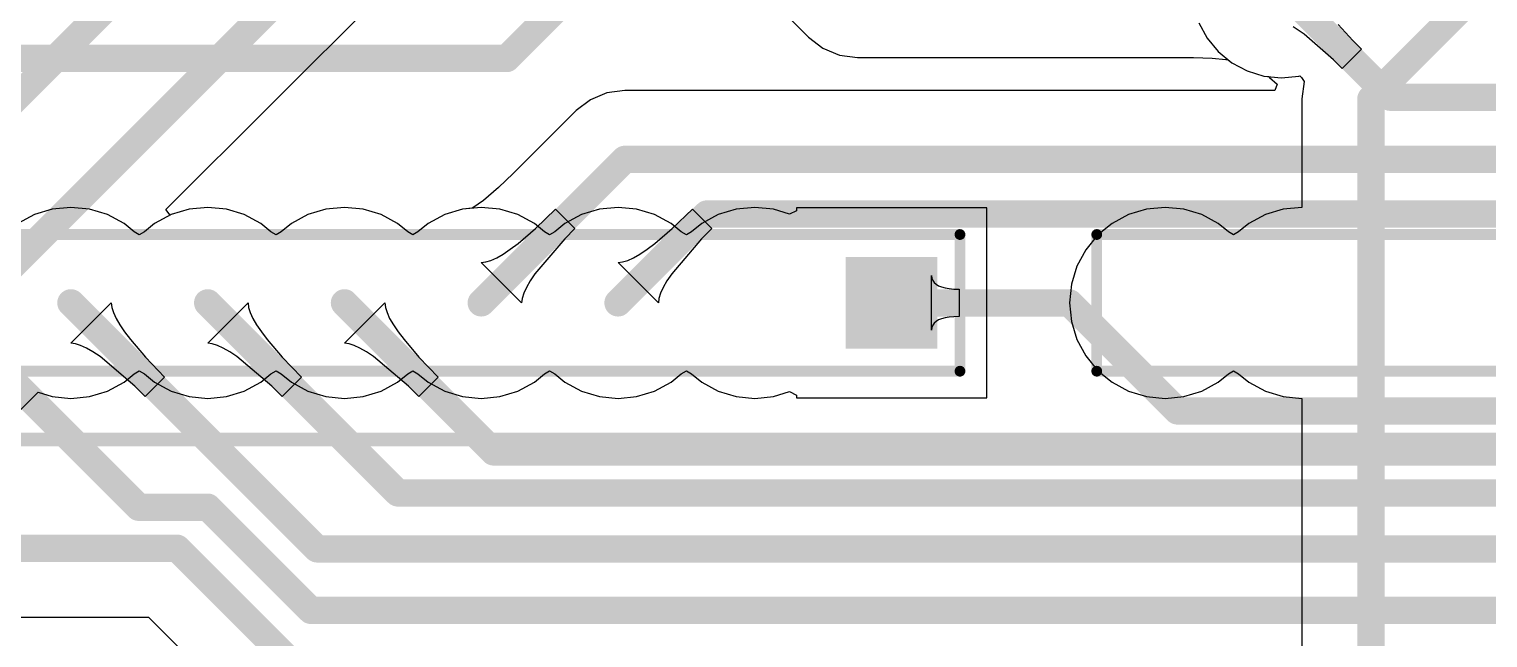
# Model space of a CAD drawing. Header units: millimetres. Extents: x 0 to 190, y 0 to 100.
# Drawn here: x 52.82 to 79.91, y 32.13 to 43.44 of the extents above; entities that cross this region are included whole.
import ezdxf

# ---------------------------------------------------------------- set-up
doc = ezdxf.new("R2010")
doc.units = ezdxf.units.MM
for name, color, linetype in [('BottomLayer', 5, 'Continuous'), ('BottomSolder', 6, 'Continuous'), ('Mechanical1', 6, 'Continuous'), ('MultiLayer', 9, 'Continuous'), ('PadHoleLayer', 156, 'Continuous'), ('TopLayer', 1, 'Continuous'), ('TopOverlay', 2, 'Continuous'), ('TopSolder', 216, 'Continuous')]:
    doc.layers.add(name, color=color, linetype=linetype)

# ---------------------------------------------------------------- blocks, each defined once
blk = doc.blocks.new('A_______26')
at = {"layer": 'BottomLayer'}
h = blk.add_hatch(color=5, dxfattribs=at)
edge = h.paths.add_edge_path()
edge.add_arc((0, -25.4), 0.75, 0, 360)
h = blk.add_hatch(color=5, dxfattribs=at)
edge = h.paths.add_edge_path()
edge.add_arc((2.54, -25.4), 0.75, 0, 360)
h = blk.add_hatch(color=5, dxfattribs=at)
edge = h.paths.add_edge_path()
edge.add_arc((5.08, -25.4), 0.75, 0, 360)
h = blk.add_hatch(color=5, dxfattribs=at)
edge = h.paths.add_edge_path()
edge.add_arc((7.62, -25.4), 0.75, 0, 360)
h = blk.add_hatch(color=5, dxfattribs=at)
edge = h.paths.add_edge_path()
edge.add_arc((10.16, -25.4), 0.75, 0, 360)
h = blk.add_hatch(color=5, dxfattribs=at)
edge = h.paths.add_edge_path()
edge.add_arc((12.7, -25.4), 0.75, 0, 360)
blk.add_hatch(color=5, dxfattribs=at).paths.add_polyline_path([(15.99, -26.15), (14.49, -26.15), (14.49, -24.65), (15.99, -24.65)])
h = blk.add_hatch(color=5, dxfattribs=at)
edge = h.paths.add_edge_path()
edge.add_arc((20.32, -25.4), 0.75, 0, 360)
h = blk.add_hatch(color=5, dxfattribs=at)
edge = h.paths.add_edge_path()
edge.add_arc((22.86, -25.4), 0.75, 0, 360)
h = blk.add_hatch(color=5, dxfattribs=at)
edge = h.paths.add_edge_path()
edge.add_arc((25.4, -25.4), 0.75, 0, 360)
at = {"layer": 'BottomSolder'}
h = blk.add_hatch(color=6, dxfattribs=at)
edge = h.paths.add_edge_path()
edge.add_arc((0, -25.4), 0.852, 0, 360)
h = blk.add_hatch(color=6, dxfattribs=at)
edge = h.paths.add_edge_path()
edge.add_arc((2.54, -25.4), 0.852, 0, 360)
h = blk.add_hatch(color=6, dxfattribs=at)
edge = h.paths.add_edge_path()
edge.add_arc((5.08, -25.4), 0.852, 0, 360)
h = blk.add_hatch(color=6, dxfattribs=at)
edge = h.paths.add_edge_path()
edge.add_arc((7.62, -25.4), 0.852, 0, 360)
h = blk.add_hatch(color=6, dxfattribs=at)
edge = h.paths.add_edge_path()
edge.add_arc((10.16, -25.4), 0.852, 0, 360)
h = blk.add_hatch(color=6, dxfattribs=at)
edge = h.paths.add_edge_path()
edge.add_arc((12.7, -25.4), 0.852, 0, 360)
blk.add_hatch(color=6, dxfattribs=at).paths.add_polyline_path([(16.092, -26.252), (14.388, -26.252), (14.388, -24.548), (16.092, -24.548)])
h = blk.add_hatch(color=6, dxfattribs=at)
edge = h.paths.add_edge_path()
edge.add_arc((20.32, -25.4), 0.852, 0, 360)
h = blk.add_hatch(color=6, dxfattribs=at)
edge = h.paths.add_edge_path()
edge.add_arc((22.86, -25.4), 0.852, 0, 360)
h = blk.add_hatch(color=6, dxfattribs=at)
edge = h.paths.add_edge_path()
edge.add_arc((25.4, -25.4), 0.852, 0, 360)
at = {"layer": 'MultiLayer'}
h = blk.add_hatch(color=9, dxfattribs=at)
edge = h.paths.add_edge_path()
edge.add_arc((0, -25.4), 0.75, 0, 360)
h = blk.add_hatch(color=9, dxfattribs=at)
edge = h.paths.add_edge_path()
edge.add_arc((2.54, -25.4), 0.75, 0, 360)
h = blk.add_hatch(color=9, dxfattribs=at)
edge = h.paths.add_edge_path()
edge.add_arc((5.08, -25.4), 0.75, 0, 360)
h = blk.add_hatch(color=9, dxfattribs=at)
edge = h.paths.add_edge_path()
edge.add_arc((7.62, -25.4), 0.75, 0, 360)
h = blk.add_hatch(color=9, dxfattribs=at)
edge = h.paths.add_edge_path()
edge.add_arc((10.16, -25.4), 0.75, 0, 360)
h = blk.add_hatch(color=9, dxfattribs=at)
edge = h.paths.add_edge_path()
edge.add_arc((12.7, -25.4), 0.75, 0, 360)
blk.add_hatch(color=9, dxfattribs=at).paths.add_polyline_path([(15.99, -26.15), (14.49, -26.15), (14.49, -24.65), (15.99, -24.65)])
h = blk.add_hatch(color=9, dxfattribs=at)
edge = h.paths.add_edge_path()
edge.add_arc((20.32, -25.4), 0.75, 0, 360)
h = blk.add_hatch(color=9, dxfattribs=at)
edge = h.paths.add_edge_path()
edge.add_arc((22.86, -25.4), 0.75, 0, 360)
h = blk.add_hatch(color=9, dxfattribs=at)
edge = h.paths.add_edge_path()
edge.add_arc((25.4, -25.4), 0.75, 0, 360)
at = {"layer": 'PadHoleLayer'}
h = blk.add_hatch(color=156, dxfattribs=at)
edge = h.paths.add_edge_path()
edge.add_arc((0, -25.4), 0.45, 0, 360)
h = blk.add_hatch(color=156, dxfattribs=at)
edge = h.paths.add_edge_path()
edge.add_arc((2.54, -25.4), 0.45, 0, 360)
h = blk.add_hatch(color=156, dxfattribs=at)
edge = h.paths.add_edge_path()
edge.add_arc((5.08, -25.4), 0.45, 0, 360)
h = blk.add_hatch(color=156, dxfattribs=at)
edge = h.paths.add_edge_path()
edge.add_arc((7.62, -25.4), 0.45, 0, 360)
h = blk.add_hatch(color=156, dxfattribs=at)
edge = h.paths.add_edge_path()
edge.add_arc((10.16, -25.4), 0.45, 0, 360)
h = blk.add_hatch(color=156, dxfattribs=at)
edge = h.paths.add_edge_path()
edge.add_arc((12.7, -25.4), 0.45, 0, 360)
h = blk.add_hatch(color=156, dxfattribs=at)
edge = h.paths.add_edge_path()
edge.add_arc((15.24, -25.4), 0.45, 0, 360)
h = blk.add_hatch(color=156, dxfattribs=at)
edge = h.paths.add_edge_path()
edge.add_arc((20.32, -25.4), 0.45, 0, 360)
h = blk.add_hatch(color=156, dxfattribs=at)
edge = h.paths.add_edge_path()
edge.add_arc((22.86, -25.4), 0.45, 0, 360)
h = blk.add_hatch(color=156, dxfattribs=at)
edge = h.paths.add_edge_path()
edge.add_arc((25.4, -25.4), 0.45, 0, 360)
at = {"layer": 'TopLayer'}
h = blk.add_hatch(color=1, dxfattribs=at)
edge = h.paths.add_edge_path()
edge.add_arc((0, -25.4), 0.75, 0, 360)
h = blk.add_hatch(color=1, dxfattribs=at)
edge = h.paths.add_edge_path()
edge.add_arc((2.54, -25.4), 0.75, 0, 360)
h = blk.add_hatch(color=1, dxfattribs=at)
edge = h.paths.add_edge_path()
edge.add_arc((5.08, -25.4), 0.75, 0, 360)
h = blk.add_hatch(color=1, dxfattribs=at)
edge = h.paths.add_edge_path()
edge.add_arc((7.62, -25.4), 0.75, 0, 360)
h = blk.add_hatch(color=1, dxfattribs=at)
edge = h.paths.add_edge_path()
edge.add_arc((10.16, -25.4), 0.75, 0, 360)
h = blk.add_hatch(color=1, dxfattribs=at)
edge = h.paths.add_edge_path()
edge.add_arc((12.7, -25.4), 0.75, 0, 360)
blk.add_hatch(color=1, dxfattribs=at).paths.add_polyline_path([(15.99, -26.15), (14.49, -26.15), (14.49, -24.65), (15.99, -24.65)])
h = blk.add_hatch(color=1, dxfattribs=at)
edge = h.paths.add_edge_path()
edge.add_arc((20.32, -25.4), 0.75, 0, 360)
h = blk.add_hatch(color=1, dxfattribs=at)
edge = h.paths.add_edge_path()
edge.add_arc((22.86, -25.4), 0.75, 0, 360)
h = blk.add_hatch(color=1, dxfattribs=at)
edge = h.paths.add_edge_path()
edge.add_arc((25.4, -25.4), 0.75, 0, 360)
at = {"layer": 'TopSolder'}
h = blk.add_hatch(color=216, dxfattribs=at)
edge = h.paths.add_edge_path()
edge.add_arc((0, -25.4), 0.852, 0, 360)
h = blk.add_hatch(color=216, dxfattribs=at)
edge = h.paths.add_edge_path()
edge.add_arc((2.54, -25.4), 0.852, 0, 360)
h = blk.add_hatch(color=216, dxfattribs=at)
edge = h.paths.add_edge_path()
edge.add_arc((5.08, -25.4), 0.852, 0, 360)
h = blk.add_hatch(color=216, dxfattribs=at)
edge = h.paths.add_edge_path()
edge.add_arc((7.62, -25.4), 0.852, 0, 360)
h = blk.add_hatch(color=216, dxfattribs=at)
edge = h.paths.add_edge_path()
edge.add_arc((10.16, -25.4), 0.852, 0, 360)
h = blk.add_hatch(color=216, dxfattribs=at)
edge = h.paths.add_edge_path()
edge.add_arc((12.7, -25.4), 0.852, 0, 360)
blk.add_hatch(color=216, dxfattribs=at).paths.add_polyline_path([(16.092, -26.252), (14.388, -26.252), (14.388, -24.548), (16.092, -24.548)])
h = blk.add_hatch(color=216, dxfattribs=at)
edge = h.paths.add_edge_path()
edge.add_arc((20.32, -25.4), 0.852, 0, 360)
h = blk.add_hatch(color=216, dxfattribs=at)
edge = h.paths.add_edge_path()
edge.add_arc((22.86, -25.4), 0.852, 0, 360)
h = blk.add_hatch(color=216, dxfattribs=at)
edge = h.paths.add_edge_path()
edge.add_arc((25.4, -25.4), 0.852, 0, 360)
at = {"layer": 'Mechanical1', "const_width": 0.254}
blk.add_lwpolyline([(-51.7, -27.94), (45.72, -27.94)], dxfattribs=at)
at = {"layer": 'TopOverlay', "const_width": 0.2}
for points in [[(-3.81, -24.13), (16.51, -24.13)], [(16.51, -26.67), (16.51, -24.13)], [(19.05, -24.13), (39.37, -24.13)], [(19.05, -26.67), (19.05, -24.13)], [(-3.81, -26.67), (16.51, -26.67)], [(19.05, -26.67), (39.37, -26.67)]]:
    blk.add_lwpolyline(points, dxfattribs=at)
at = {"layer": 'TopOverlay', "const_width": 0.1}
for points in [[(16.46, -24.13, 1), (16.56, -24.13, 1)], [(16.46, -24.13, 1), (16.56, -24.13, 1)], [(19, -24.13, 1), (19.1, -24.13, 1)], [(19, -24.13, 1), (19.1, -24.13, 1)], [(16.46, -26.67, 1), (16.56, -26.67, 1)], [(16.46, -26.67, 1), (16.56, -26.67, 1)], [(19, -26.67, 1), (19.1, -26.67, 1)], [(19, -26.67, 1), (19.1, -26.67, 1)]]:
    blk.add_lwpolyline(points, format="xyb", close=True, dxfattribs=at)

msp = doc.modelspace()

# ---------------------------------------------------------------- linework, layer by layer
at = {"layer": 'BottomLayer'}
for p, q in [((74.54, 43.561), (74.694, 43.274)), ((76.386, 43.424), (76.29, 43.484)), ((76.493, 43.347), (76.386, 43.424)), ((77.038, 42.869), (76.493, 43.347)), ((77.127, 43.526), (77.4, 43.231)), ((74.694, 43.274), (74.9, 43.023)), ((77.4, 43.231), (77.562, 43.066)), ((74.9, 43.023), (75.151, 42.817)), ((75.151, 42.817), (75.438, 42.663)), ((77.203, 42.707), (77.038, 42.869)), ((77.562, 43.066), (77.203, 42.707)), ((75.438, 42.663), (75.749, 42.569)), ((75.749, 42.569), (75.832, 42.561)), ((75.832, 42.561), (75.855, 42.544)), ((75.855, 42.544), (75.995, 42.421)), ((63.549, 42.258), (63.241, 42.13)), ((63.881, 42.302), (63.549, 42.258)), ((75.951, 42.302), (63.881, 42.302)), ((75.995, 42.421), (75.951, 42.302)), ((63.241, 42.13), (62.975, 41.927)), ((62.975, 41.927), (61.804, 40.755)), ((61.804, 40.755), (61.534, 40.497)), ((61.534, 40.497), (61.256, 40.259)), ((53.248, 40.094), (52.915, 39.993)), ((53.594, 40.129), (53.248, 40.094)), ((53.94, 40.094), (53.594, 40.129)), ((54.273, 39.993), (53.94, 40.094)), ((55.788, 40.094), (55.455, 39.993)), ((56.134, 40.129), (55.788, 40.094)), ((56.48, 40.094), (56.134, 40.129)), ((56.813, 39.993), (56.48, 40.094)), ((58.328, 40.094), (57.995, 39.993)), ((58.674, 40.129), (58.328, 40.094)), ((59.02, 40.094), (58.674, 40.129)), ((59.353, 39.993), (59.02, 40.094)), ((60.868, 40.094), (60.535, 39.993)), ((61.044, 40.112), (60.868, 40.094)), ((61.079, 40.132), (61.044, 40.112)), ((61.159, 40.186), (61.079, 40.132)), ((61.256, 40.259), (61.159, 40.186)), ((62.222, 39.737), (62.594, 40.093)), ((62.594, 40.093), (62.953, 39.734)), ((64.762, 39.737), (65.134, 40.093)), ((65.134, 40.093), (65.493, 39.734)), ((52.915, 39.993), (52.608, 39.829)), ((54.58, 39.829), (54.273, 39.993)), ((54.769, 39.674), (54.58, 39.829)), ((55.148, 39.829), (54.959, 39.674)), ((55.455, 39.993), (55.148, 39.829)), ((57.12, 39.829), (56.813, 39.993)), ((57.309, 39.674), (57.12, 39.829)), ((57.688, 39.829), (57.499, 39.674)), ((57.995, 39.993), (57.688, 39.829)), ((59.66, 39.829), (59.353, 39.993)), ((59.849, 39.674), (59.66, 39.829)), ((60.228, 39.829), (60.039, 39.674)), ((60.535, 39.993), (60.228, 39.829)), ((54.864, 39.618), (54.769, 39.674)), ((54.959, 39.674), (54.864, 39.618)), ((57.404, 39.618), (57.309, 39.674)), ((57.499, 39.674), (57.404, 39.618)), ((59.944, 39.618), (59.849, 39.674)), ((60.039, 39.674), (59.944, 39.618)), ((61.898, 39.46), (62.222, 39.737)), ((62.953, 39.734), (62.765, 39.542)), ((64.438, 39.46), (64.762, 39.737)), ((65.493, 39.734), (65.305, 39.542)), ((61.622, 39.262), (61.754, 39.351)), ((61.754, 39.351), (61.898, 39.46)), ((62.765, 39.542), (62.211, 38.894)), ((64.162, 39.262), (64.294, 39.351)), ((64.294, 39.351), (64.438, 39.46)), ((65.305, 39.542), (64.751, 38.894)), ((61.214, 39.104), (61.298, 39.114)), ((61.964, 38.354), (61.214, 39.104)), ((61.298, 39.114), (61.394, 39.144)), ((61.394, 39.144), (61.502, 39.193)), ((61.502, 39.193), (61.622, 39.262)), ((63.754, 39.104), (63.838, 39.114)), ((64.504, 38.354), (63.754, 39.104)), ((63.838, 39.114), (63.934, 39.144)), ((63.934, 39.144), (64.042, 39.193)), ((64.042, 39.193), (64.162, 39.262)), ((62.122, 38.762), (62.053, 38.642)), ((62.211, 38.894), (62.122, 38.762)), ((64.662, 38.762), (64.593, 38.642)), ((64.751, 38.894), (64.662, 38.762)), ((69.578, 37.846), (69.578, 38.862)), ((69.578, 38.862), (69.583, 38.814)), ((69.583, 38.814), (69.598, 38.771)), ((69.598, 38.771), (69.624, 38.732)), ((62.004, 38.534), (61.974, 38.438)), ((62.053, 38.642), (62.004, 38.534)), ((64.544, 38.534), (64.514, 38.438)), ((64.593, 38.642), (64.544, 38.534)), ((69.624, 38.732), (69.66, 38.699)), ((69.66, 38.699), (69.706, 38.671)), ((69.706, 38.671), (69.762, 38.649)), ((69.762, 38.649), (69.828, 38.631)), ((69.828, 38.631), (69.905, 38.618)), ((69.905, 38.618), (69.992, 38.611)), ((69.992, 38.611), (70.089, 38.608)), ((70.089, 38.608), (70.089, 38.1)), ((53.594, 37.604), (54.344, 38.354)), ((54.344, 38.354), (54.354, 38.27)), ((54.354, 38.27), (54.384, 38.174)), ((56.134, 37.604), (56.884, 38.354)), ((56.884, 38.354), (56.894, 38.27)), ((56.894, 38.27), (56.924, 38.174)), ((58.674, 37.604), (59.424, 38.354)), ((59.424, 38.354), (59.434, 38.27)), ((59.434, 38.27), (59.464, 38.174)), ((61.974, 38.438), (61.964, 38.354)), ((64.514, 38.438), (64.504, 38.354)), ((54.384, 38.174), (54.433, 38.066)), ((54.433, 38.066), (54.502, 37.946)), ((54.502, 37.946), (54.591, 37.814)), ((56.924, 38.174), (56.973, 38.066)), ((56.973, 38.066), (57.042, 37.946)), ((57.042, 37.946), (57.131, 37.814)), ((59.464, 38.174), (59.513, 38.066)), ((59.513, 38.066), (59.582, 37.946)), ((59.582, 37.946), (59.671, 37.814)), ((69.598, 37.937), (69.583, 37.894)), ((69.624, 37.976), (69.598, 37.937)), ((69.66, 38.009), (69.624, 37.976)), ((69.706, 38.036), (69.66, 38.009)), ((69.762, 38.059), (69.706, 38.036)), ((69.828, 38.077), (69.762, 38.059)), ((69.905, 38.09), (69.828, 38.077)), ((69.992, 38.097), (69.905, 38.09)), ((70.089, 38.1), (69.992, 38.097)), ((54.591, 37.814), (54.7, 37.67)), ((54.7, 37.67), (54.977, 37.346)), ((57.131, 37.814), (57.24, 37.67)), ((57.24, 37.67), (57.517, 37.346)), ((59.671, 37.814), (59.78, 37.67)), ((59.78, 37.67), (60.057, 37.346)), ((69.583, 37.894), (69.578, 37.846)), ((53.678, 37.594), (53.594, 37.604)), ((53.774, 37.564), (53.678, 37.594)), ((53.882, 37.515), (53.774, 37.564)), ((54.002, 37.446), (53.882, 37.515)), ((54.134, 37.357), (54.002, 37.446)), ((56.218, 37.594), (56.134, 37.604)), ((56.314, 37.564), (56.218, 37.594)), ((56.422, 37.515), (56.314, 37.564)), ((56.542, 37.446), (56.422, 37.515)), ((56.674, 37.357), (56.542, 37.446)), ((58.758, 37.594), (58.674, 37.604)), ((58.854, 37.564), (58.758, 37.594)), ((58.962, 37.515), (58.854, 37.564)), ((59.082, 37.446), (58.962, 37.515)), ((59.214, 37.357), (59.082, 37.446)), ((54.782, 36.803), (54.134, 37.357)), ((54.977, 37.346), (55.333, 36.974)), ((57.322, 36.803), (56.674, 37.357)), ((57.517, 37.346), (57.873, 36.974)), ((59.862, 36.803), (59.214, 37.357)), ((60.057, 37.346), (60.413, 36.974)), ((55.333, 36.974), (54.974, 36.615)), ((57.873, 36.974), (57.514, 36.615)), ((60.413, 36.974), (60.054, 36.615)), ((54.974, 36.615), (54.782, 36.803)), ((57.514, 36.615), (57.322, 36.803)), ((60.054, 36.615), (59.862, 36.803)), ((50.534, 32.513), (55.034, 32.513)), ((55.034, 32.513), (57.695, 29.852))]:
    msp.add_line(p, q, dxfattribs=at)
at = {"layer": 'BottomLayer', "const_width": 0.508}
for points in [[(61.688, 42.896), (66.04, 47.248)], [(76.073, 44.196), (78.093, 42.176)], [(47.976, 42.896), (61.688, 42.896)], [(78.093, 42.176), (94.755, 42.176)], [(61.214, 38.354), (63.881, 41.021)], [(63.881, 41.021), (95.504, 41.021)], [(63.754, 38.354), (65.405, 40.005)], [(65.405, 40.005), (95.585, 40.005)], [(51.054, 38.354), (54.852, 34.556)], [(53.594, 38.354), (58.166, 33.782)], [(56.134, 38.354), (59.666, 34.822)], [(58.674, 38.354), (61.444, 35.584)], [(68.834, 38.354), (72.135, 38.354)], [(72.135, 38.354), (74.143, 36.346)], [(74.143, 36.346), (97.606, 36.346)], [(61.444, 35.584), (98.322, 35.584)], [(59.666, 34.822), (98.83, 34.822)], [(54.852, 34.556), (56.136, 34.556)], [(56.136, 34.556), (58.053, 32.639)], [(50.534, 33.794), (55.564, 33.794)], [(55.564, 33.794), (66.027, 23.331)], [(58.166, 33.782), (99.314, 33.782)], [(58.053, 32.639), (99.249, 32.639)]]:
    msp.add_lwpolyline(points, dxfattribs=at)
at = {"layer": 'BottomLayer', "const_width": 0.254}
for points in [[(61.561, 42.896, 1), (61.815, 42.896, 1)], [(61.561, 42.896, 1), (61.815, 42.896, 1)], [(77.966, 42.176, 1), (78.22, 42.176, 1)], [(77.966, 42.176, 1), (78.22, 42.176, 1)], [(63.754, 41.021, 1), (64.008, 41.021, 1)], [(63.754, 41.021, 1), (64.008, 41.021, 1)], [(65.278, 40.005, 1), (65.532, 40.005, 1)], [(65.278, 40.005, 1), (65.532, 40.005, 1)], [(53.467, 38.354, 1), (53.721, 38.354, 1)], [(56.007, 38.354, 1), (56.261, 38.354, 1)], [(58.547, 38.354, 1), (58.801, 38.354, 1)], [(61.087, 38.354, 1), (61.341, 38.354, 1)], [(63.627, 38.354, 1), (63.881, 38.354, 1)], [(68.707, 38.354, 1), (68.961, 38.354, 1)], [(72.008, 38.354, 1), (72.262, 38.354, 1)], [(72.008, 38.354, 1), (72.262, 38.354, 1)], [(74.016, 36.346, 1), (74.27, 36.346, 1)], [(74.016, 36.346, 1), (74.27, 36.346, 1)], [(61.317, 35.584, 1), (61.571, 35.584, 1)], [(61.317, 35.584, 1), (61.571, 35.584, 1)], [(59.539, 34.822, 1), (59.793, 34.822, 1)], [(59.539, 34.822, 1), (59.793, 34.822, 1)], [(54.725, 34.556, 1), (54.979, 34.556, 1)], [(54.725, 34.556, 1), (54.979, 34.556, 1)], [(56.009, 34.556, 1), (56.263, 34.556, 1)], [(56.009, 34.556, 1), (56.263, 34.556, 1)], [(55.437, 33.794, 1), (55.691, 33.794, 1)], [(55.437, 33.794, 1), (55.691, 33.794, 1)], [(58.039, 33.782, 1), (58.293, 33.782, 1)], [(58.039, 33.782, 1), (58.293, 33.782, 1)], [(57.926, 32.639, 1), (58.18, 32.639, 1)], [(57.926, 32.639, 1), (58.18, 32.639, 1)]]:
    msp.add_lwpolyline(points, format="xyb", close=True, dxfattribs=at)
at = {"layer": 'TopLayer'}
for p, q in [((55.358, 40.086), (62.482, 47.209)), ((65.63, 44.954), (67.293, 43.29)), ((67.293, 43.29), (67.559, 43.087)), ((67.559, 43.087), (67.867, 42.959)), ((67.867, 42.959), (68.199, 42.915)), ((68.199, 42.915), (74.439, 42.915)), ((74.439, 42.915), (74.785, 42.902)), ((74.785, 42.902), (75.043, 42.877)), ((75.043, 42.877), (75.087, 42.869)), ((75.087, 42.869), (75.151, 42.817)), ((75.151, 42.817), (75.438, 42.663)), ((75.438, 42.663), (75.749, 42.569)), ((75.749, 42.569), (76.073, 42.537)), ((76.073, 42.537), (76.397, 42.569)), ((76.397, 42.569), (76.415, 42.574)), ((76.415, 42.574), (76.446, 42.541)), ((76.446, 42.541), (76.497, 42.467)), ((76.497, 42.467), (76.455, 42.145)), ((76.455, 42.145), (76.455, 40.129)), ((55.788, 40.094), (55.455, 39.993)), ((56.134, 40.129), (55.788, 40.094)), ((56.48, 40.094), (56.134, 40.129)), ((56.813, 39.993), (56.48, 40.094)), ((58.328, 40.094), (57.995, 39.993)), ((58.674, 40.129), (58.328, 40.094)), ((59.02, 40.094), (58.674, 40.129)), ((59.353, 39.993), (59.02, 40.094)), ((60.868, 40.094), (60.535, 39.993)), ((61.214, 40.129), (60.868, 40.094)), ((61.56, 40.094), (61.214, 40.129)), ((61.893, 39.993), (61.56, 40.094)), ((63.408, 40.094), (63.075, 39.993)), ((63.754, 40.129), (63.408, 40.094)), ((64.1, 40.094), (63.754, 40.129)), ((64.433, 39.993), (64.1, 40.094)), ((65.948, 40.094), (65.615, 39.993)), ((66.294, 40.129), (65.948, 40.094)), ((66.64, 40.094), (66.294, 40.129)), ((66.941, 40.003), (66.64, 40.094)), ((70.6, 40.12), (67.068, 40.12)), ((67.068, 40.12), (67.068, 40.067)), ((70.6, 36.588), (70.6, 40.12)), ((73.568, 40.094), (73.235, 39.993)), ((73.914, 40.129), (73.568, 40.094)), ((74.26, 40.094), (73.914, 40.129)), ((74.593, 39.993), (74.26, 40.094)), ((76.108, 40.094), (75.775, 39.993)), ((76.454, 40.129), (76.108, 40.094)), ((76.455, 40.129), (76.454, 40.129)), ((55.435, 39.983), (55.358, 40.086)), ((55.455, 39.993), (55.435, 39.983)), ((57.12, 39.829), (56.813, 39.993)), ((57.309, 39.674), (57.12, 39.829)), ((57.688, 39.829), (57.499, 39.674)), ((57.995, 39.993), (57.688, 39.829)), ((59.66, 39.829), (59.353, 39.993)), ((59.849, 39.674), (59.66, 39.829)), ((60.228, 39.829), (60.039, 39.674)), ((60.535, 39.993), (60.228, 39.829)), ((62.2, 39.829), (61.893, 39.993)), ((62.389, 39.674), (62.2, 39.829)), ((62.768, 39.829), (62.579, 39.674)), ((63.075, 39.993), (62.768, 39.829)), ((64.74, 39.829), (64.433, 39.993)), ((64.929, 39.674), (64.74, 39.829)), ((65.308, 39.829), (65.119, 39.674)), ((65.615, 39.993), (65.308, 39.829)), ((67.068, 40.067), (66.941, 40.003)), ((72.928, 39.829), (72.659, 39.609)), ((73.235, 39.993), (72.928, 39.829)), ((74.9, 39.829), (74.593, 39.993)), ((75.089, 39.674), (74.9, 39.829)), ((75.468, 39.829), (75.279, 39.674)), ((75.775, 39.993), (75.468, 39.829)), ((57.404, 39.618), (57.309, 39.674)), ((57.499, 39.674), (57.404, 39.618)), ((59.944, 39.618), (59.849, 39.674)), ((60.039, 39.674), (59.944, 39.618)), ((62.484, 39.618), (62.389, 39.674)), ((62.579, 39.674), (62.484, 39.618)), ((65.024, 39.618), (64.929, 39.674)), ((65.119, 39.674), (65.024, 39.618)), ((72.659, 39.609), (72.439, 39.34)), ((75.184, 39.618), (75.089, 39.674)), ((75.279, 39.674), (75.184, 39.618)), ((72.439, 39.34), (72.275, 39.033)), ((72.275, 39.033), (72.174, 38.7)), ((72.174, 38.7), (72.139, 38.354)), ((72.139, 38.354), (72.174, 38.008)), ((72.174, 38.008), (72.275, 37.675)), ((72.275, 37.675), (72.439, 37.368)), ((72.439, 37.368), (72.659, 37.099)), ((54.273, 36.715), (54.58, 36.879)), ((54.58, 36.879), (54.769, 37.034)), ((54.769, 37.034), (54.864, 37.09)), ((54.864, 37.09), (54.959, 37.034)), ((54.959, 37.034), (55.148, 36.879)), ((55.148, 36.879), (55.455, 36.715)), ((56.813, 36.715), (57.12, 36.879)), ((57.12, 36.879), (57.309, 37.034)), ((57.309, 37.034), (57.404, 37.09)), ((57.404, 37.09), (57.499, 37.034)), ((57.499, 37.034), (57.688, 36.879)), ((57.688, 36.879), (57.995, 36.715)), ((59.353, 36.715), (59.66, 36.879)), ((59.66, 36.879), (59.849, 37.034)), ((59.849, 37.034), (59.944, 37.09)), ((59.944, 37.09), (60.039, 37.034)), ((60.039, 37.034), (60.228, 36.879)), ((60.228, 36.879), (60.535, 36.715)), ((61.893, 36.715), (62.2, 36.879)), ((62.2, 36.879), (62.389, 37.034)), ((62.389, 37.034), (62.484, 37.09)), ((62.484, 37.09), (62.579, 37.034)), ((62.579, 37.034), (62.768, 36.879)), ((62.768, 36.879), (63.075, 36.715)), ((64.433, 36.715), (64.74, 36.879)), ((64.74, 36.879), (64.929, 37.034)), ((64.929, 37.034), (65.024, 37.09)), ((65.024, 37.09), (65.119, 37.034)), ((65.119, 37.034), (65.308, 36.879)), ((65.308, 36.879), (65.615, 36.715)), ((72.659, 37.099), (72.928, 36.879)), ((72.928, 36.879), (73.235, 36.715)), ((74.593, 36.715), (74.9, 36.879)), ((74.9, 36.879), (75.089, 37.034)), ((75.089, 37.034), (75.184, 37.09)), ((75.184, 37.09), (75.279, 37.034)), ((75.279, 37.034), (75.468, 36.879)), ((75.468, 36.879), (75.775, 36.715)), ((50.176, 33.885), (52.984, 36.694)), ((52.984, 36.694), (53.248, 36.614)), ((53.248, 36.614), (53.594, 36.579)), ((53.594, 36.579), (53.94, 36.614)), ((53.94, 36.614), (54.273, 36.715)), ((55.455, 36.715), (55.788, 36.614)), ((55.788, 36.614), (56.134, 36.579)), ((56.134, 36.579), (56.48, 36.614)), ((56.48, 36.614), (56.813, 36.715)), ((57.995, 36.715), (58.328, 36.614)), ((58.328, 36.614), (58.674, 36.579)), ((58.674, 36.579), (59.02, 36.614)), ((59.02, 36.614), (59.353, 36.715)), ((60.535, 36.715), (60.868, 36.614)), ((60.868, 36.614), (61.214, 36.579)), ((61.214, 36.579), (61.56, 36.614)), ((61.56, 36.614), (61.893, 36.715)), ((63.075, 36.715), (63.408, 36.614)), ((63.408, 36.614), (63.754, 36.579)), ((63.754, 36.579), (64.1, 36.614)), ((64.1, 36.614), (64.433, 36.715)), ((65.615, 36.715), (65.948, 36.614)), ((65.948, 36.614), (66.294, 36.579)), ((66.294, 36.579), (66.64, 36.614)), ((66.64, 36.614), (66.941, 36.705)), ((66.941, 36.705), (67.068, 36.641)), ((67.068, 36.641), (67.068, 36.588)), ((67.068, 36.588), (70.6, 36.588)), ((73.235, 36.715), (73.568, 36.614)), ((73.568, 36.614), (73.914, 36.579)), ((73.914, 36.579), (74.26, 36.614)), ((74.26, 36.614), (74.593, 36.715)), ((75.775, 36.715), (76.108, 36.614)), ((76.108, 36.614), (76.454, 36.579)), ((76.454, 36.579), (76.455, 36.579)), ((76.455, 36.579), (76.455, 17.497))]:
    msp.add_line(p, q, dxfattribs=at)
at = {"layer": 'TopLayer', "const_width": 0.508}
for points in [[(52.336, 38.875), (63.244, 49.783)], [(77.736, 42.145), (82.169, 46.578)], [(41.275, 30.861), (55.118, 44.704)], [(77.736, 16.966), (77.736, 42.145)]]:
    msp.add_lwpolyline(points, dxfattribs=at)
at = {"layer": 'TopLayer', "const_width": 0.254}
msp.add_lwpolyline([(77.609, 42.145, 1), (77.863, 42.145, 1)], format="xyb", close=True, dxfattribs=at)
msp.add_lwpolyline([(77.609, 42.145, 1), (77.863, 42.145, 1)], format="xyb", close=True, dxfattribs=at)

# ---------------------------------------------------------------- block references
at = {"rotation": 360}
msp.add_blockref('A_______26', (53.594, 63.754), dxfattribs=at)

doc.saveas('drawing.dxf')
